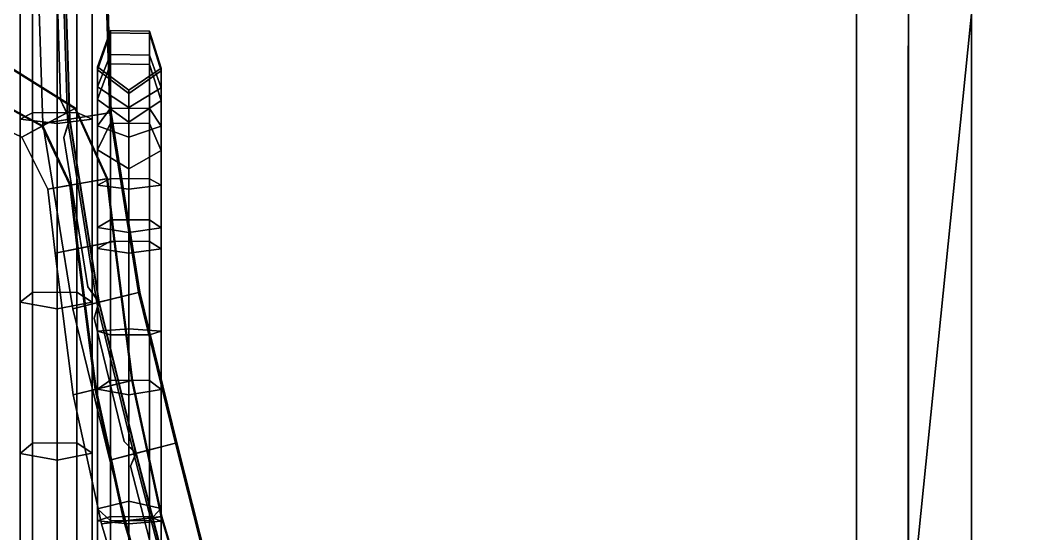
# Model space of a CAD drawing. Extents: x -252 to 252, y 0 to 101.
# Drawn here: x -83.98 to -68.41, y 21.62 to 29.54 of the extents above; entities that cross this region are included whole.
import ezdxf

# ---------------------------------------------------------------- set-up
doc = ezdxf.new("R2010")
doc.units = 0

msp = doc.modelspace()

# ---------------------------------------------------------------- linework, layer by layer
for points in [[(5.587004, 93.664322, 218.68718), (5.587248, -0.000022, 218.687424), (-88.283829, 0, 218.687424), (-88.283646, 93.664322, 218.68718)], [(-88.283768, 19.780657, 200.323654), (-70.28096, 19.780655, 200.305344), (-70.280899, 38.513527, 200.287033), (-87.140518, 38.513527, 200.323898)], [(-70.280899, 20.060452, 200.323654), (-68.407669, 38.513531, 200.323898), (-70.280899, 38.513527, 200.287033)], [(-51.548004, 38.513531, 200.323654), (-68.407669, 38.513531, 200.323898), (-70.280899, 20.060452, 200.323654), (-49.674713, 19.780655, 200.323898)], [(-69.308243, 33.95929, -218.715683), (-71.079422, 33.95929, -218.704636), (-71.079361, 0.000001, -218.704636), (-69.308243, 0, -218.704636)], [(-71.079422, 33.95929, -218.704636), (-71.079361, 32.518917, -217.264267), (-71.0793, 0.000001, -217.264267), (-71.079361, 0.000001, -218.704636)], [(-69.308182, 0.000003, -178.285568), (-71.0793, 0.000003, -178.285568), (-71.0793, 33.95929, -178.285568), (-69.308243, 33.95929, -178.274521)], [(-71.0793, 0.000003, -178.285568), (-71.0793, 0.000001, -179.725937), (-71.0793, 32.518917, -179.725937), (-71.0793, 33.95929, -178.285568)], [(-69.308243, 0, -218.704636), (-69.308182, 0, -217.264267), (-69.308182, 32.518917, -217.264267), (-69.308243, 33.95929, -218.715683)], [(-69.308243, 33.95929, -178.274521), (-69.308182, 32.518917, -179.725937), (-69.308243, 0.000001, -179.725937), (-69.308182, 0.000003, -178.285568)], [(-71.079361, 32.518917, -217.264267), (-69.308182, 32.518917, -217.264267), (-69.308182, 0, -217.264267), (-71.0793, 0.000001, -217.264267)], [(-71.0793, 0.000001, -179.725937), (-69.308243, 0.000001, -179.725937), (-69.308182, 32.518917, -179.725937), (-71.0793, 32.518917, -179.725937)], [(-83.787399, 28.112886, -62.271713), (-83.787399, 31.299761, -62.177002), (-83.977493, 31.2803, -61.548569), (-83.977493, 28.013395, -61.650986)], [(-83.101608, 28.11651, -62.294434), (-83.101608, 31.300468, -62.199692), (-83.787399, 31.299761, -62.177002), (-83.787399, 28.112886, -62.271713)], [(-82.596237, 28.112886, -155.522766), (-82.690964, 31.299761, -155.522766), (-83.350204, 31.279362, -155.713028), (-83.247299, 28.008522, -155.713028)], [(-82.596237, 28.112886, -136.701447), (-82.690964, 31.299761, -136.701447), (-83.319382, 31.2803, -136.891556), (-83.216965, 28.013395, -136.891556)], [(-83.2108, 28.014383, -135.781723), (-83.313187, 31.280491, -135.781723), (-82.668259, 31.300468, -136.015671), (-82.573532, 28.11651, -136.015671)], [(-83.2108, 28.014383, -154.603043), (-83.313187, 31.280491, -154.603043), (-82.668259, 31.300468, -154.83699), (-82.573532, 28.11651, -154.83699)], [(-82.867661, 28.014383, -61.65715), (-82.867661, 31.280491, -61.554764), (-83.101608, 31.300468, -62.199692), (-83.101608, 28.11651, -62.294434)], [(-82.573532, 28.11651, -136.015671), (-82.668259, 31.300468, -136.015671), (-82.690964, 31.299761, -136.701447), (-82.596237, 28.112886, -136.701447)], [(-82.573532, 28.11651, -154.83699), (-82.668259, 31.300468, -154.83699), (-82.690964, 31.299761, -155.522766), (-82.596237, 28.112886, -155.522766)], [(-83.977493, 28.013395, -61.650986), (-83.977493, 31.2803, -61.548569), (-83.409348, 31.267467, -61.13324), (-83.409348, 27.947653, -61.240738)], [(-83.627213, 27.947653, -136.32341), (-83.734726, 31.267467, -136.32341), (-83.313187, 31.280491, -135.781723), (-83.2108, 28.014383, -135.781723)], [(-83.627213, 27.947653, -155.144714), (-83.734726, 31.267467, -155.144714), (-83.313187, 31.280491, -154.603043), (-83.2108, 28.014383, -154.603043)], [(-83.216965, 28.013395, -136.891556), (-83.319382, 31.2803, -136.891556), (-83.734726, 31.267467, -136.32341), (-83.627213, 27.947653, -136.32341)], [(-83.247299, 28.008522, -155.713028), (-83.350204, 31.279362, -155.713028), (-83.734726, 31.267467, -155.144714), (-83.627213, 27.947653, -155.144714)], [(-83.439987, 30.975517, -154.403), (-83.356522, 28.310822, -154.403), (-83.2108, 28.014383, -154.603043), (-83.313187, 31.280491, -154.603043)], [(-83.356522, 28.310822, -137.091446), (-83.439987, 30.975517, -137.091446), (-83.319382, 31.2803, -136.891556), (-83.216965, 28.013395, -136.891556)], [(-83.409348, 27.947653, -61.240738), (-83.409348, 31.267467, -61.13324), (-82.867661, 31.280491, -61.554764), (-82.867661, 28.014383, -61.65715)], [(-83.216965, 28.013395, -136.891556), (-83.319382, 31.2803, -136.891556), (-83.313187, 31.280491, -154.603043), (-83.2108, 28.014383, -154.603043)], [(-83.439987, 30.975517, -154.403), (-83.439987, 30.975517, -137.091446), (-83.356522, 28.310822, -137.091446), (-83.356522, 28.310822, -154.403)], [(-82.586197, 29.009808, -60.419449), (-82.586197, 29.382107, -58.116516), (-82.783646, 28.818752, -58.01149), (-82.783646, 28.511574, -60.136337)], [(-82.586197, 29.382107, -58.116516), (-82.586197, 29.343699, -49.972855), (-82.783646, 28.773485, -50.029968), (-82.783646, 28.818752, -58.01149)], [(-82.586197, 29.343699, -49.972855), (-82.586197, 28.864635, -48.371338), (-82.783646, 28.31642, -48.538315), (-82.783646, 28.773485, -50.029968)], [(-81.980545, 29.000656, -60.414261), (-81.980545, 29.371763, -58.114578), (-82.586197, 29.382107, -58.116516), (-82.586197, 29.009808, -60.419449)], [(-81.980545, 29.371763, -58.114578), (-81.980545, 29.333246, -49.973938), (-82.586197, 29.343699, -49.972855), (-82.586197, 29.382107, -58.116516)], [(-81.980545, 29.333246, -49.973938), (-81.980545, 28.854576, -48.374542), (-82.586197, 28.864635, -48.371338), (-82.586197, 29.343699, -49.972855)], [(-81.803024, 28.496767, -60.127991), (-81.803024, 28.801994, -58.008392), (-81.980545, 29.371763, -58.114578), (-81.980545, 29.000656, -60.414261)], [(-81.803024, 28.801994, -58.008392), (-81.803024, 28.756561, -50.031693), (-81.980545, 29.333246, -49.973938), (-81.980545, 29.371763, -58.114578)], [(-81.803024, 28.756561, -50.031693), (-81.803024, 28.300129, -48.543228), (-81.980545, 28.854576, -48.374542), (-81.980545, 29.333246, -49.973938)], [(-83.64476, 27.903496, -155.724747), (-84.739975, 28.496767, -155.724747), (-84.45369, 29.000656, -155.902023), (-83.135361, 28.17988, -155.902023)], [(-83.644638, 27.903496, -134.717072), (-84.739975, 28.496767, -134.717072), (-84.45369, 29.000656, -134.894592), (-83.135239, 28.17988, -134.894592)], [(-83.126083, 28.184921, -156.507935), (-84.448502, 29.009808, -156.507935), (-84.731613, 28.511574, -156.705368), (-83.629776, 27.911619, -156.705368)], [(-83.126083, 28.184921, -135.500259), (-84.448502, 29.009808, -135.500259), (-84.731613, 28.511574, -135.697693), (-83.629776, 27.911619, -135.697693)], [(-83.135361, 28.17988, -155.902023), (-84.45369, 29.000656, -155.902023), (-84.448502, 29.009808, -156.507935), (-83.126083, 28.184921, -156.507935)], [(-83.135239, 28.17988, -134.894592), (-84.45369, 29.000656, -134.894592), (-84.448502, 29.009808, -135.500259), (-83.126083, 28.184921, -135.500259)], [(-82.586197, 28.184921, -61.741882), (-82.586197, 29.009808, -60.419449), (-82.783646, 28.511574, -60.136337), (-82.783646, 27.911619, -61.238174)], [(-81.980545, 28.17988, -61.732712), (-81.980545, 29.000656, -60.414261), (-82.586197, 29.009808, -60.419449), (-82.586197, 28.184921, -61.741882)], [(-81.803024, 27.903496, -61.223312), (-81.803024, 28.496767, -60.127991), (-81.980545, 29.000656, -60.414261), (-81.980545, 28.17988, -61.732712)], [(-82.586197, 28.864635, -48.371338), (-82.586197, 27.952518, -47.361298), (-82.783646, 27.540535, -47.759575), (-82.783646, 28.31642, -48.538315)], [(-82.783646, 28.511574, -60.136337), (-82.783646, 28.818752, -58.01149), (-82.299454, 28.460215, -57.944656), (-82.299454, 28.194473, -59.956223)], [(-82.783646, 28.818752, -58.01149), (-82.783646, 28.773485, -50.029968), (-82.299454, 28.410625, -50.066406), (-82.299454, 28.460215, -57.944656)], [(-81.980545, 28.854576, -48.374542), (-81.980545, 27.944954, -47.368652), (-82.586197, 27.952518, -47.361298), (-82.586197, 28.864635, -48.371338)], [(-81.803024, 28.300129, -48.543228), (-81.803024, 27.52829, -47.771416), (-81.980545, 27.944954, -47.368652), (-81.980545, 28.854576, -48.374542)], [(-82.783646, 28.773485, -50.029968), (-82.783646, 28.31642, -48.538315), (-82.299454, 27.967525, -48.644516), (-82.299454, 28.410625, -50.066406)], [(-82.299454, 28.194473, -59.956223), (-82.299454, 28.460215, -57.944656), (-81.803024, 28.801994, -58.008392), (-81.803024, 28.496767, -60.127991)], [(-82.299454, 28.460215, -57.944656), (-82.299454, 28.410625, -50.066406), (-81.803024, 28.756561, -50.031693), (-81.803024, 28.801994, -58.008392)], [(-82.299454, 28.410625, -50.066406), (-82.299454, 27.967525, -48.644516), (-81.803024, 28.300129, -48.543228), (-81.803024, 28.756561, -50.031693)], [(-83.629776, 27.911619, -156.705368), (-84.731613, 28.511574, -156.705368), (-84.911728, 28.194473, -156.22139), (-83.950272, 27.737684, -156.22139)], [(-83.629776, 27.911619, -135.697693), (-84.731613, 28.511574, -135.697693), (-84.911728, 28.194473, -135.213501), (-83.950272, 27.737684, -135.213501)], [(-83.950272, 27.737684, -156.22139), (-84.911728, 28.194473, -156.22139), (-84.739975, 28.496767, -155.724747), (-83.64476, 27.903496, -155.724747)], [(-83.950272, 27.737684, -135.213501), (-84.911728, 28.194473, -135.213501), (-84.739975, 28.496767, -134.717072), (-83.644638, 27.903496, -134.717072)], [(-82.783646, 27.911619, -61.238174), (-82.783646, 28.511574, -60.136337), (-82.299454, 28.194473, -59.956223), (-82.299454, 27.737684, -60.917679)], [(-82.299454, 27.737684, -60.917679), (-82.299454, 28.194473, -59.956223), (-81.803024, 28.496767, -60.127991), (-81.803024, 27.903496, -61.223312)], [(-82.629379, 27.098421, -156.507935), (-83.126083, 28.184921, -156.507935), (-83.629776, 27.911619, -156.705368), (-83.193558, 26.998173, -156.705368)], [(-82.629379, 27.098421, -135.500259), (-83.126083, 28.184921, -135.500259), (-83.629776, 27.911619, -135.697693), (-83.193558, 26.998173, -135.697693)], [(-83.356522, 28.310822, -154.403), (-83.356522, 28.310822, -137.091446), (-83.216965, 28.013395, -136.891556), (-83.2108, 28.014383, -154.603043)], [(-82.639664, 27.096577, -155.902023), (-83.135361, 28.17988, -155.902023), (-83.126083, 28.184921, -156.507935), (-82.629379, 27.098421, -156.507935)], [(-82.639664, 27.096577, -134.894592), (-83.135239, 28.17988, -134.894592), (-83.126083, 28.184921, -135.500259), (-82.629379, 27.098421, -135.500259)], [(-82.783646, 28.31642, -48.538315), (-82.783646, 27.540535, -47.759575), (-82.299454, 27.250189, -48.048279), (-82.299454, 27.967525, -48.644516)], [(-82.586197, 27.098421, -62.238571), (-82.586197, 28.184921, -61.741882), (-82.783646, 27.911619, -61.238174), (-82.783646, 26.998173, -61.674408)], [(-81.980545, 27.096577, -62.228302), (-81.980545, 28.17988, -61.732712), (-82.586197, 28.184921, -61.741882), (-82.586197, 27.098421, -62.238571)], [(-82.299454, 27.967525, -48.644516), (-82.299454, 27.250189, -48.048279), (-81.803024, 27.52829, -47.771416), (-81.803024, 28.300129, -48.543228)], [(-83.787399, 25.341171, -62.714432), (-83.787399, 28.112886, -62.271713), (-83.977493, 28.013395, -61.650986), (-83.977493, 25.191427, -62.103897)], [(-83.101608, 25.346622, -62.736649), (-83.101608, 28.11651, -62.294434), (-83.787399, 28.112886, -62.271713), (-83.787399, 25.341171, -62.714432)], [(-83.210342, 26.995197, -155.724747), (-83.64476, 27.903496, -155.724747), (-83.135361, 28.17988, -155.902023), (-82.639664, 27.096577, -155.902023)], [(-83.210342, 26.995197, -134.717072), (-83.644638, 27.903496, -134.717072), (-83.135239, 28.17988, -134.894592), (-82.639664, 27.096577, -134.894592)], [(-82.153519, 25.341171, -155.522766), (-82.596237, 28.112886, -155.522766), (-83.247299, 28.008522, -155.713028), (-82.79393, 25.184061, -155.713028)], [(-82.153519, 25.341171, -136.701447), (-82.596237, 28.112886, -136.701447), (-83.216965, 28.013395, -136.891556), (-82.764053, 25.191427, -136.891556)], [(-82.758072, 25.192883, -135.781723), (-83.2108, 28.014383, -135.781723), (-82.573532, 28.11651, -136.015671), (-82.131302, 25.346622, -136.015671)], [(-82.758072, 25.192883, -154.603043), (-83.2108, 28.014383, -154.603043), (-82.573532, 28.11651, -154.83699), (-82.131302, 25.346622, -154.83699)], [(-82.867661, 25.192883, -62.109894), (-82.867661, 28.014383, -61.65715), (-83.101608, 28.11651, -62.294434), (-83.101608, 25.346622, -62.736649)], [(-82.131302, 25.346622, -136.015671), (-82.573532, 28.11651, -136.015671), (-82.596237, 28.112886, -136.701447), (-82.153519, 25.341171, -136.701447)], [(-82.131302, 25.346622, -154.83699), (-82.573532, 28.11651, -154.83699), (-82.596237, 28.112886, -155.522766), (-82.153519, 25.341171, -155.522766)], [(-81.803024, 26.995197, -61.657608), (-81.803024, 27.903496, -61.223312), (-81.980545, 28.17988, -61.732712), (-81.980545, 27.096577, -62.228302)], [(-83.977493, 25.191427, -62.103897), (-83.977493, 28.013395, -61.650986), (-83.409348, 27.947653, -61.240738), (-83.409348, 25.092434, -61.700272)], [(-83.193558, 26.998173, -156.705368), (-83.629776, 27.911619, -156.705368), (-83.950272, 27.737684, -156.22139), (-83.552628, 26.934399, -156.22139)], [(-83.193558, 26.998173, -135.697693), (-83.629776, 27.911619, -135.697693), (-83.950272, 27.737684, -135.213501), (-83.552628, 26.934399, -135.213501)], [(-83.552628, 26.934399, -156.22139), (-83.950272, 27.737684, -156.22139), (-83.64476, 27.903496, -155.724747), (-83.210342, 26.995197, -155.724747)], [(-83.552628, 26.934399, -135.213501), (-83.950272, 27.737684, -135.213501), (-83.644638, 27.903496, -134.717072), (-83.210342, 26.995197, -134.717072)], [(-83.167679, 25.092434, -136.32341), (-83.627213, 27.947653, -136.32341), (-83.2108, 28.014383, -135.781723), (-82.758072, 25.192883, -135.781723)], [(-83.167679, 25.092434, -155.144714), (-83.627213, 27.947653, -155.144714), (-83.2108, 28.014383, -154.603043), (-82.758072, 25.192883, -154.603043)], [(-82.764053, 25.191427, -136.891556), (-83.216965, 28.013395, -136.891556), (-83.627213, 27.947653, -136.32341), (-83.167679, 25.092434, -136.32341)], [(-82.79393, 25.184061, -155.713028), (-83.247299, 28.008522, -155.713028), (-83.627213, 27.947653, -155.144714), (-83.167679, 25.092434, -155.144714)], [(-83.409348, 25.092434, -61.700272), (-83.409348, 27.947653, -61.240738), (-82.867661, 28.014383, -61.65715), (-82.867661, 25.192883, -62.109894)], [(-83.303726, 27.733013, -137.091446), (-83.303726, 27.733013, -154.403), (-83.2108, 28.014383, -154.603043), (-83.216965, 28.013395, -136.891556)], [(-83.303726, 27.733013, -154.403), (-82.934433, 25.431057, -154.403), (-82.758072, 25.192883, -154.603043), (-83.2108, 28.014383, -154.603043)], [(-82.934433, 25.431057, -137.091446), (-83.303726, 27.733013, -137.091446), (-83.216965, 28.013395, -136.891556), (-82.764053, 25.191427, -136.891556)], [(-82.764053, 25.191427, -136.891556), (-83.216965, 28.013395, -136.891556), (-83.2108, 28.014383, -154.603043), (-82.758072, 25.192883, -154.603043)], [(-82.586197, 27.952518, -47.361298), (-82.586197, 26.462246, -46.972672), (-82.783646, 26.343851, -47.533432), (-82.783646, 27.540535, -47.759575)], [(-82.783646, 26.998173, -61.674408), (-82.783646, 27.911619, -61.238174), (-82.299454, 27.737684, -60.917679), (-82.299454, 26.934399, -61.315338)], [(-81.980545, 27.944954, -47.368652), (-81.980545, 26.460054, -46.982933), (-82.586197, 26.462246, -46.972672), (-82.586197, 27.952518, -47.361298)], [(-82.299454, 26.934399, -61.315338), (-82.299454, 27.737684, -60.917679), (-81.803024, 27.903496, -61.223312), (-81.803024, 26.995197, -61.657608)], [(-81.803024, 27.52829, -47.771416), (-81.803024, 26.340319, -47.550003), (-81.980545, 26.460054, -46.982933), (-81.980545, 27.944954, -47.368652)], [(-83.303726, 27.733013, -154.403), (-83.303726, 27.733013, -137.091446), (-82.934433, 25.431057, -137.091446), (-82.934433, 25.431057, -154.403)], [(-82.783646, 27.540535, -47.759575), (-82.783646, 26.343851, -47.533432), (-82.299454, 26.268517, -47.890259), (-82.299454, 27.250189, -48.048279)], [(-82.299454, 27.250189, -48.048279), (-82.299454, 26.268517, -47.890259), (-81.803024, 26.340319, -47.550003), (-81.803024, 27.52829, -47.771416)], [(-83.097733, 26.014757, -155.724747), (-83.210342, 26.995197, -155.724747), (-82.639664, 27.096577, -155.902023), (-82.529709, 26.129766, -155.902023)], [(-83.097733, 26.014757, -134.717072), (-83.210342, 26.995197, -134.717072), (-82.639664, 27.096577, -134.894592), (-82.529709, 26.129766, -134.894592)], [(-82.519363, 26.131842, -156.507935), (-82.629379, 27.098421, -156.507935), (-83.193558, 26.998173, -156.705368), (-83.081009, 26.018141, -156.705368)], [(-82.519363, 26.131842, -135.500259), (-82.629379, 27.098421, -135.500259), (-83.193558, 26.998173, -135.697693), (-83.081009, 26.018141, -135.697693)], [(-82.586197, 26.131842, -62.348602), (-82.586197, 27.098421, -62.238571), (-82.783646, 26.998173, -61.674408), (-82.783646, 26.018141, -61.786942)], [(-82.529709, 26.129766, -155.902023), (-82.639664, 27.096577, -155.902023), (-82.629379, 27.098421, -156.507935), (-82.519363, 26.131842, -156.507935)], [(-82.529709, 26.129766, -134.894592), (-82.639664, 27.096577, -134.894592), (-82.629379, 27.098421, -135.500259), (-82.519363, 26.131842, -135.500259)], [(-81.980545, 26.129766, -62.338257), (-81.980545, 27.096577, -62.228302), (-82.586197, 27.098421, -62.238571), (-82.586197, 26.131842, -62.348602)], [(-81.803024, 26.014757, -61.770233), (-81.803024, 26.995197, -61.657608), (-81.980545, 27.096577, -62.228302), (-81.980545, 26.129766, -62.338257)], [(-83.081009, 26.018141, -156.705368), (-83.193558, 26.998173, -156.705368), (-83.552628, 26.934399, -156.22139), (-83.438522, 25.945774, -156.22139)], [(-83.081009, 26.018141, -135.697693), (-83.193558, 26.998173, -135.697693), (-83.552628, 26.934399, -135.213501), (-83.438522, 25.945774, -135.213501)], [(-83.438522, 25.945774, -156.22139), (-83.552628, 26.934399, -156.22139), (-83.210342, 26.995197, -155.724747), (-83.097733, 26.014757, -155.724747)], [(-83.438522, 25.945774, -135.213501), (-83.552628, 26.934399, -135.213501), (-83.210342, 26.995197, -134.717072), (-83.097733, 26.014757, -134.717072)], [(-82.783646, 26.018141, -61.786942), (-82.783646, 26.998173, -61.674408), (-82.299454, 26.934399, -61.315338), (-82.299454, 25.945774, -61.429428)], [(-82.299454, 25.945774, -61.429428), (-82.299454, 26.934399, -61.315338), (-81.803024, 26.995197, -61.657608), (-81.803024, 26.014757, -61.770233)], [(-82.586197, 26.462246, -46.972672), (-82.586197, 24.6905, -47.122742), (-82.783646, 24.745045, -47.710266), (-82.783646, 26.343851, -47.533432)], [(-82.783646, 26.343851, -47.533432), (-82.783646, 24.745045, -47.710266), (-82.299454, 24.779762, -48.056145), (-82.299454, 26.268517, -47.890259)], [(-81.980545, 26.460054, -46.982933), (-81.980545, 24.691505, -47.13324), (-82.586197, 24.6905, -47.122742), (-82.586197, 26.462246, -46.972672)], [(-82.299454, 26.268517, -47.890259), (-82.299454, 24.779762, -48.056145), (-81.803024, 24.746664, -47.727242), (-81.803024, 26.340319, -47.550003)], [(-81.803024, 26.340319, -47.550003), (-81.803024, 24.746664, -47.727242), (-81.980545, 24.691505, -47.13324), (-81.980545, 26.460054, -46.982933)], [(-82.803635, 23.852461, -156.705368), (-83.081009, 26.018141, -156.705368), (-83.438522, 25.945774, -156.22139), (-83.157852, 23.765675, -156.22139)], [(-82.803635, 23.852461, -135.697693), (-83.081009, 26.018141, -135.697693), (-83.438522, 25.945774, -135.213501), (-83.157883, 23.765675, -135.213501)], [(-83.157852, 23.765675, -156.22139), (-83.438522, 25.945774, -156.22139), (-83.097733, 26.014757, -155.724747), (-82.820145, 23.848408, -155.724747)], [(-83.157883, 23.765675, -135.213501), (-83.438522, 25.945774, -135.213501), (-83.097733, 26.014757, -134.717072), (-82.820145, 23.848408, -134.717072)], [(-82.820145, 23.848408, -155.724747), (-83.097733, 26.014757, -155.724747), (-82.529709, 26.129766, -155.902023), (-82.257248, 23.9863, -155.902023)], [(-82.820145, 23.848408, -134.717072), (-83.097733, 26.014757, -134.717072), (-82.529709, 26.129766, -134.894592), (-82.257248, 23.9863, -134.894592)], [(-82.246964, 23.988825, -156.507935), (-82.519363, 26.131842, -156.507935), (-83.081009, 26.018141, -156.705368), (-82.803635, 23.852461, -156.705368)], [(-82.246964, 23.988825, -135.500259), (-82.519363, 26.131842, -135.500259), (-83.081009, 26.018141, -135.697693), (-82.803635, 23.852461, -135.697693)], [(-82.586197, 23.988825, -62.621002), (-82.586197, 26.131842, -62.348602), (-82.783646, 26.018141, -61.786942), (-82.783646, 23.852461, -62.064316)], [(-82.783646, 23.852461, -62.064316), (-82.783646, 26.018141, -61.786942), (-82.299454, 25.945774, -61.429428), (-82.299454, 23.765675, -61.710083)], [(-81.980545, 23.9863, -62.610703), (-81.980545, 26.129766, -62.338257), (-82.586197, 26.131842, -62.348602), (-82.586197, 23.988825, -62.621002)], [(-82.257248, 23.9863, -155.902023), (-82.529709, 26.129766, -155.902023), (-82.519363, 26.131842, -156.507935), (-82.246964, 23.988825, -156.507935)], [(-82.257248, 23.9863, -134.894592), (-82.529709, 26.129766, -134.894592), (-82.519363, 26.131842, -135.500259), (-82.246964, 23.988825, -135.500259)], [(-82.299454, 23.765675, -61.710083), (-82.299454, 25.945774, -61.429428), (-81.803024, 26.014757, -61.770233), (-81.803024, 23.848408, -62.047806)], [(-81.803024, 23.848408, -62.047806), (-81.803024, 26.014757, -61.770233), (-81.980545, 26.129766, -62.338257), (-81.980545, 23.9863, -62.610703)], [(-82.934433, 25.431057, -154.403), (-82.934433, 25.431057, -137.091446), (-82.764053, 25.191427, -136.891556), (-82.758072, 25.192883, -154.603043)], [(-83.787399, 23.017914, -63.284286), (-83.787399, 25.341171, -62.714432), (-83.977493, 25.191427, -62.103897), (-83.977493, 22.86166, -62.675308)], [(-83.101608, 23.023598, -63.306335), (-83.101608, 25.346622, -62.736649), (-83.787399, 25.341171, -62.714432), (-83.787399, 23.017914, -63.284286)], [(-82.867661, 22.863194, -62.681259), (-82.867661, 25.192883, -62.109894), (-83.101608, 25.346622, -62.736649), (-83.101608, 23.023598, -63.306335)], [(-81.583664, 23.017914, -155.522766), (-82.153519, 25.341171, -155.522766), (-82.79393, 25.184061, -155.713028), (-82.222549, 22.853975, -155.713028)], [(-81.583664, 23.017914, -136.701447), (-82.153519, 25.341171, -136.701447), (-82.764053, 25.191427, -136.891556), (-82.192642, 22.86166, -136.891556)], [(-82.186691, 22.863194, -135.781723), (-82.758072, 25.192883, -135.781723), (-82.131302, 25.346622, -136.015671), (-81.56163, 23.023598, -136.015671)], [(-82.186661, 22.863194, -154.603043), (-82.758072, 25.192883, -154.603043), (-82.131302, 25.346622, -154.83699), (-81.56163, 23.023598, -154.83699)], [(-81.56163, 23.023598, -136.015671), (-82.131302, 25.346622, -136.015671), (-82.153519, 25.341171, -136.701447), (-81.583664, 23.017914, -136.701447)], [(-81.56163, 23.023598, -154.83699), (-82.131302, 25.346622, -154.83699), (-82.153519, 25.341171, -155.522766), (-81.583664, 23.017914, -155.522766)], [(-83.977493, 22.86166, -62.675308), (-83.977493, 25.191427, -62.103897), (-83.409348, 25.092434, -61.700272), (-83.409348, 22.758347, -62.272827)], [(-83.409348, 22.758347, -62.272827), (-83.409348, 25.092434, -61.700272), (-82.867661, 25.192883, -62.109894), (-82.867661, 22.863194, -62.681259)], [(-82.595139, 22.758347, -136.32341), (-83.167679, 25.092434, -136.32341), (-82.758072, 25.192883, -135.781723), (-82.186691, 22.863194, -135.781723)], [(-82.595108, 22.758347, -155.144714), (-83.167679, 25.092434, -155.144714), (-82.758072, 25.192883, -154.603043), (-82.186661, 22.863194, -154.603043)], [(-82.192642, 22.86166, -136.891556), (-82.764053, 25.191427, -136.891556), (-83.167679, 25.092434, -136.32341), (-82.595139, 22.758347, -136.32341)], [(-82.222549, 22.853975, -155.713028), (-82.79393, 25.184061, -155.713028), (-83.167679, 25.092434, -155.144714), (-82.595108, 22.758347, -155.144714)], [(-82.837936, 24.945923, -137.091446), (-82.837936, 24.945923, -154.403), (-82.758072, 25.192883, -154.603043), (-82.764053, 25.191427, -136.891556)], [(-82.837936, 24.945923, -154.403), (-82.37175, 23.045202, -154.403), (-82.186661, 22.863194, -154.603043), (-82.758072, 25.192883, -154.603043)], [(-82.37175, 23.045202, -137.091446), (-82.837936, 24.945923, -137.091446), (-82.764053, 25.191427, -136.891556), (-82.192642, 22.86166, -136.891556)], [(-82.192642, 22.86166, -136.891556), (-82.764053, 25.191427, -136.891556), (-82.758072, 25.192883, -154.603043), (-82.186661, 22.863194, -154.603043)], [(-82.837936, 24.945923, -154.403), (-82.837936, 24.945923, -137.091446), (-82.37175, 23.045202, -137.091446), (-82.37175, 23.045202, -154.403)], [(-82.783646, 24.745045, -47.710266), (-82.783646, 22.00798, -48.470703), (-82.299454, 22.125954, -48.815598), (-82.299454, 24.779762, -48.056145)], [(-82.299454, 24.779762, -48.056145), (-82.299454, 22.125954, -48.815598), (-81.803024, 22.013481, -48.486641), (-81.803024, 24.746664, -47.727242)], [(-82.586197, 24.6905, -47.122742), (-82.586197, 21.822584, -47.928352), (-82.783646, 22.00798, -48.470703), (-82.783646, 24.745045, -47.710266)], [(-81.980545, 24.691505, -47.13324), (-81.980545, 21.825991, -47.938217), (-82.586197, 21.822584, -47.928352), (-82.586197, 24.6905, -47.122742)], [(-81.803024, 24.746664, -47.727242), (-81.803024, 22.013481, -48.486641), (-81.980545, 21.825991, -47.938217), (-81.980545, 24.691505, -47.13324)], [(-82.37944, 21.819103, -155.724747), (-82.820145, 23.848408, -155.724747), (-82.257248, 23.9863, -155.902023), (-81.803696, 21.886133, -155.902023)], [(-82.37944, 21.819103, -134.717072), (-82.820145, 23.848408, -134.717072), (-82.257248, 23.9863, -134.894592), (-81.803696, 21.886133, -134.894592)], [(-81.793289, 21.887346, -156.507935), (-82.246964, 23.988825, -156.507935), (-82.803635, 23.852461, -156.705368), (-82.362534, 21.821075, -156.705368)], [(-81.793289, 21.887346, -135.500259), (-82.246964, 23.988825, -135.500259), (-82.803635, 23.852461, -135.697693), (-82.362534, 21.821075, -135.697693)], [(-82.586197, 21.887346, -63.074661), (-82.586197, 23.988825, -62.621002), (-82.783646, 23.852461, -62.064316), (-82.783646, 21.821075, -62.505432)], [(-81.980545, 21.886133, -63.06427), (-81.980545, 23.9863, -62.610703), (-82.586197, 23.988825, -62.621002), (-82.586197, 21.887346, -63.074661)], [(-81.803696, 21.886133, -155.902023), (-82.257248, 23.9863, -155.902023), (-82.246964, 23.988825, -156.507935), (-81.793289, 21.887346, -156.507935)], [(-81.803696, 21.886133, -134.894592), (-82.257248, 23.9863, -134.894592), (-82.246964, 23.988825, -135.500259), (-81.793289, 21.887346, -135.500259)], [(-81.803024, 21.819103, -62.48851), (-81.803024, 23.848408, -62.047806), (-81.980545, 23.9863, -62.610703), (-81.980545, 21.886133, -63.06427)], [(-82.362534, 21.821075, -135.697693), (-82.803635, 23.852461, -135.697693), (-83.157883, 23.765675, -135.213501), (-82.724655, 21.778893, -135.213501)], [(-82.724655, 21.778893, -135.213501), (-83.157883, 23.765675, -135.213501), (-82.820145, 23.848408, -134.717072), (-82.37944, 21.819103, -134.717072)], [(-82.362534, 21.821075, -156.705368), (-82.803635, 23.852461, -156.705368), (-83.157852, 23.765675, -156.22139), (-82.724655, 21.778893, -156.22139)], [(-82.724655, 21.778893, -156.22139), (-83.157852, 23.765675, -156.22139), (-82.820145, 23.848408, -155.724747), (-82.37944, 21.819103, -155.724747)], [(-82.783646, 21.821075, -62.505432), (-82.783646, 23.852461, -62.064316), (-82.299454, 23.765675, -61.710083), (-82.299454, 21.778893, -62.143311)], [(-82.299454, 21.778893, -62.143311), (-82.299454, 23.765675, -61.710083), (-81.803024, 23.848408, -62.047806), (-81.803024, 21.819103, -62.48851)], [(-82.37175, 23.045202, -154.403), (-82.37175, 23.045202, -137.091446), (-82.192642, 22.86166, -136.891556), (-82.186661, 22.863194, -154.603043)], [(-83.787399, 21.154148, -63.758377), (-83.787399, 23.017914, -63.284286), (-83.977493, 22.86166, -62.675308), (-83.977493, 21.079512, -63.134201)], [(-83.101608, 21.156864, -63.781052), (-83.101608, 23.023598, -63.306335), (-83.787399, 23.017914, -63.284286), (-83.787399, 21.154148, -63.758377)], [(-82.867661, 21.080244, -63.14032), (-82.867661, 22.863194, -62.681259), (-83.101608, 23.023598, -63.306335), (-83.101608, 21.156864, -63.781052)], [(-81.109573, 21.154148, -155.522766), (-81.583664, 23.017914, -155.522766), (-82.222549, 22.853975, -155.713028), (-81.764359, 21.075848, -155.713028)], [(-81.109573, 21.154148, -136.701447), (-81.583664, 23.017914, -136.701447), (-82.192642, 22.86166, -136.891556), (-81.733749, 21.079512, -136.891556)], [(-81.727646, 21.080244, -135.781723), (-82.186691, 22.863194, -135.781723), (-81.56163, 23.023598, -136.015671), (-81.086899, 21.156864, -136.015671)], [(-81.727646, 21.080244, -154.603043), (-82.186661, 22.863194, -154.603043), (-81.56163, 23.023598, -154.83699), (-81.086899, 21.156864, -154.83699)], [(-81.086899, 21.156864, -136.015671), (-81.56163, 23.023598, -136.015671), (-81.583664, 23.017914, -136.701447), (-81.109573, 21.154148, -136.701447)], [(-81.086899, 21.156864, -154.83699), (-81.56163, 23.023598, -154.83699), (-81.583664, 23.017914, -155.522766), (-81.109573, 21.154148, -155.522766)], [(-83.977493, 21.079512, -63.134201), (-83.977493, 22.86166, -62.675308), (-83.409348, 22.758347, -62.272827), (-83.409348, 21.030182, -62.72168)], [(-83.409348, 21.030182, -62.72168), (-83.409348, 22.758347, -62.272827), (-82.867661, 22.863194, -62.681259), (-82.867661, 21.080244, -63.14032)], [(-82.146286, 21.030182, -136.32341), (-82.595139, 22.758347, -136.32341), (-82.186691, 22.863194, -135.781723), (-81.727646, 21.080244, -135.781723)], [(-81.733749, 21.079512, -136.891556), (-82.192642, 22.86166, -136.891556), (-82.595139, 22.758347, -136.32341), (-82.146286, 21.030182, -136.32341)], [(-82.146286, 21.030182, -155.144714), (-82.595108, 22.758347, -155.144714), (-82.186661, 22.863194, -154.603043), (-81.727646, 21.080244, -154.603043)], [(-81.764359, 21.075848, -155.713028), (-82.222549, 22.853975, -155.713028), (-82.595108, 22.758347, -155.144714), (-82.146286, 21.030182, -155.144714)], [(-82.276443, 22.665051, -137.091446), (-82.276443, 22.665051, -154.403), (-82.186661, 22.863194, -154.603043), (-82.192642, 22.86166, -136.891556)], [(-82.276443, 22.665051, -154.403), (-81.902023, 21.210405, -154.403), (-81.727646, 21.080244, -154.603043), (-82.186661, 22.863194, -154.603043)], [(-81.902023, 21.210405, -137.091446), (-82.276443, 22.665051, -137.091446), (-82.192642, 22.86166, -136.891556), (-81.733749, 21.079512, -136.891556)], [(-81.733749, 21.079512, -136.891556), (-82.192642, 22.86166, -136.891556), (-82.186661, 22.863194, -154.603043), (-81.727646, 21.080244, -154.603043)], [(-82.276443, 22.665051, -154.403), (-82.276443, 22.665051, -137.091446), (-81.902023, 21.210405, -137.091446), (-81.902023, 21.210405, -154.403)], [(-82.783646, 22.00798, -48.470703), (-82.783646, 21.083414, -48.912315), (-82.299454, 21.251438, -49.235977), (-82.299454, 22.125954, -48.815598)], [(-82.299454, 22.125954, -48.815598), (-82.299454, 21.251438, -49.235977), (-81.803024, 21.09127, -48.927406), (-81.803024, 22.013481, -48.486641)], [(-82.586197, 21.822584, -47.928352), (-82.586197, 20.81942, -48.403656), (-82.783646, 21.083414, -48.912315), (-82.783646, 22.00798, -48.470703)], [(-81.803024, 22.013481, -48.486641), (-81.803024, 21.09127, -48.927406), (-81.980545, 20.824268, -48.412956), (-81.980545, 21.825991, -47.938217)], [(-82.586197, 20.523558, -63.48378), (-82.586197, 21.887346, -63.074661), (-82.783646, 21.821075, -62.505432), (-82.783646, 20.447655, -62.915726)], [(-82.783646, 20.447655, -62.915726), (-82.783646, 21.821075, -62.505432), (-82.299454, 21.778893, -62.143311), (-82.299454, 20.399342, -62.554184)], [(-81.952225, 20.447655, -156.705368), (-82.362534, 21.821075, -156.705368), (-82.724655, 21.778893, -156.22139), (-82.313766, 20.399342, -156.22139)], [(-81.952225, 20.447655, -135.697693), (-82.362534, 21.821075, -135.697693), (-82.724655, 21.778893, -135.213501), (-82.313766, 20.399342, -135.213501)], [(-82.313766, 20.399342, -156.22139), (-82.724655, 21.778893, -156.22139), (-82.37944, 21.819103, -155.724747), (-81.969131, 20.4454, -155.724747)], [(-82.313766, 20.399342, -135.213501), (-82.724655, 21.778893, -135.213501), (-82.37944, 21.819103, -134.717072), (-81.969131, 20.4454, -134.717072)], [(-81.980545, 20.522179, -63.473343), (-81.980545, 21.886133, -63.06427), (-82.586197, 21.887346, -63.074661), (-82.586197, 20.523558, -63.48378)], [(-81.980545, 21.825991, -47.938217), (-81.980545, 20.824268, -48.412956), (-82.586197, 20.81942, -48.403656), (-82.586197, 21.822584, -47.928352)], [(-81.969131, 20.4454, -155.724747), (-82.37944, 21.819103, -155.724747), (-81.803696, 21.886133, -155.902023), (-81.394608, 20.522179, -155.902023)], [(-81.969131, 20.4454, -134.717072), (-82.37944, 21.819103, -134.717072), (-81.803696, 21.886133, -134.894592), (-81.394608, 20.522179, -134.894592)], [(-81.384171, 20.523558, -156.507935), (-81.793289, 21.887346, -156.507935), (-82.362534, 21.821075, -156.705368), (-81.952225, 20.447655, -156.705368)], [(-81.384171, 20.523558, -135.500259), (-81.793289, 21.887346, -135.500259), (-82.362534, 21.821075, -135.697693), (-81.952225, 20.447655, -135.697693)], [(-82.299454, 20.399342, -62.554184), (-82.299454, 21.778893, -62.143311), (-81.803024, 21.819103, -62.48851), (-81.803024, 20.4454, -62.898834)], [(-81.803024, 20.4454, -62.898834), (-81.803024, 21.819103, -62.48851), (-81.980545, 21.886133, -63.06427), (-81.980545, 20.522179, -63.473343)], [(-81.394608, 20.522179, -155.902023), (-81.803696, 21.886133, -155.902023), (-81.793289, 21.887346, -156.507935), (-81.384171, 20.523558, -156.507935)], [(-81.394608, 20.522179, -134.894592), (-81.803696, 21.886133, -134.894592), (-81.793289, 21.887346, -135.500259), (-81.384171, 20.523558, -135.500259)]]:
    msp.add_3dface(points)

doc.saveas('drawing.dxf')
